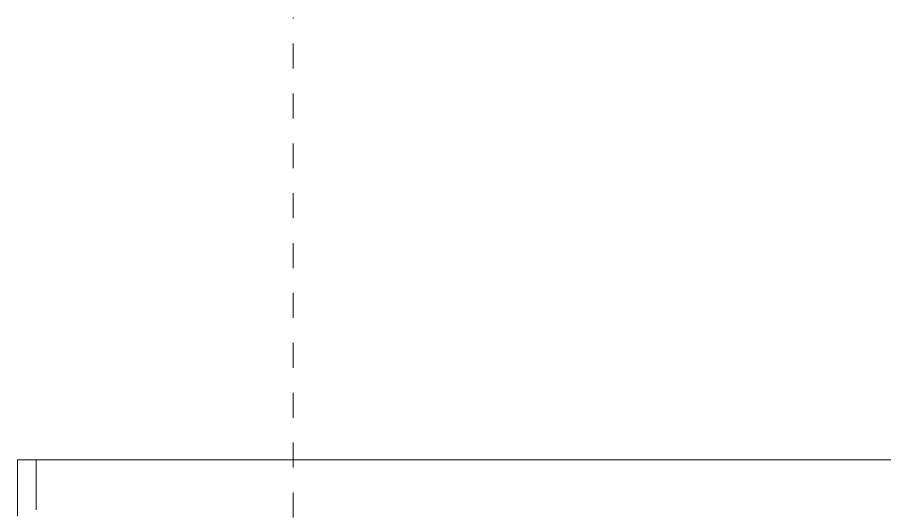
# Model space of a CAD drawing. Header units: millimetres. Extents: x 652937 to 1670132, y 1473552 to 2851037.
# Drawn here: x 663505.52 to 663512.47, y 1524537.27 to 1524541.24 of the extents above; entities that cross this region are included whole.
import ezdxf

# ---------------------------------------------------------------- set-up
doc = ezdxf.new("R2010")
doc.units = ezdxf.units.MM
for name, pattern in [('XKITLINE00', [0]), ('XKITLINE01', [4, 1, -1, 1, -1]), ('XKITLINE02', [4, 2, -2])]:
    doc.linetypes.add(name, pattern=pattern)
doc.layers.add('Part', color=2, linetype='Continuous', lineweight=0)
doc.layers.add('S-GRID', color=1, linetype='Continuous', lineweight=9)

# ---------------------------------------------------------------- blocks, each defined once
blk = doc.blocks.new('*A25173590')
at = {"layer": 'S-GRID', "linetype": 'XKITLINE01', "lineweight": 0}
blk.add_line((162.042339, -15.480012), (162.042339, 86.572868), dxfattribs=at)
blk = doc.blocks.new('*A28143887')
at = {"layer": 'Part', "linetype": 'XKITLINE00', "lineweight": 0}
for p, q in [((150.987361, 68.822868), (150.987357, 68.822868)), ((150.987361, 66.572868), (150.987361, 68.822868)), ((186.267361, 68.822868), (150.987361, 68.822868))]:
    blk.add_line(p, q, dxfattribs=at)
at = {"layer": 'Part', "linetype": 'XKITLINE02', "lineweight": 0}
blk.add_line((151.73736, 68.822868), (151.73736, 66.572868), dxfattribs=at)

msp = doc.modelspace()

# ---------------------------------------------------------------- block references
at = {"lineweight": 0, "xscale": 0.2, "yscale": 0.2, "zscale": 0.2}
for name in ['*A25173590', '*A28143887']:
    msp.add_blockref(name, (663475.3182, 1524523.9257), dxfattribs=at)

doc.saveas('drawing.dxf')
